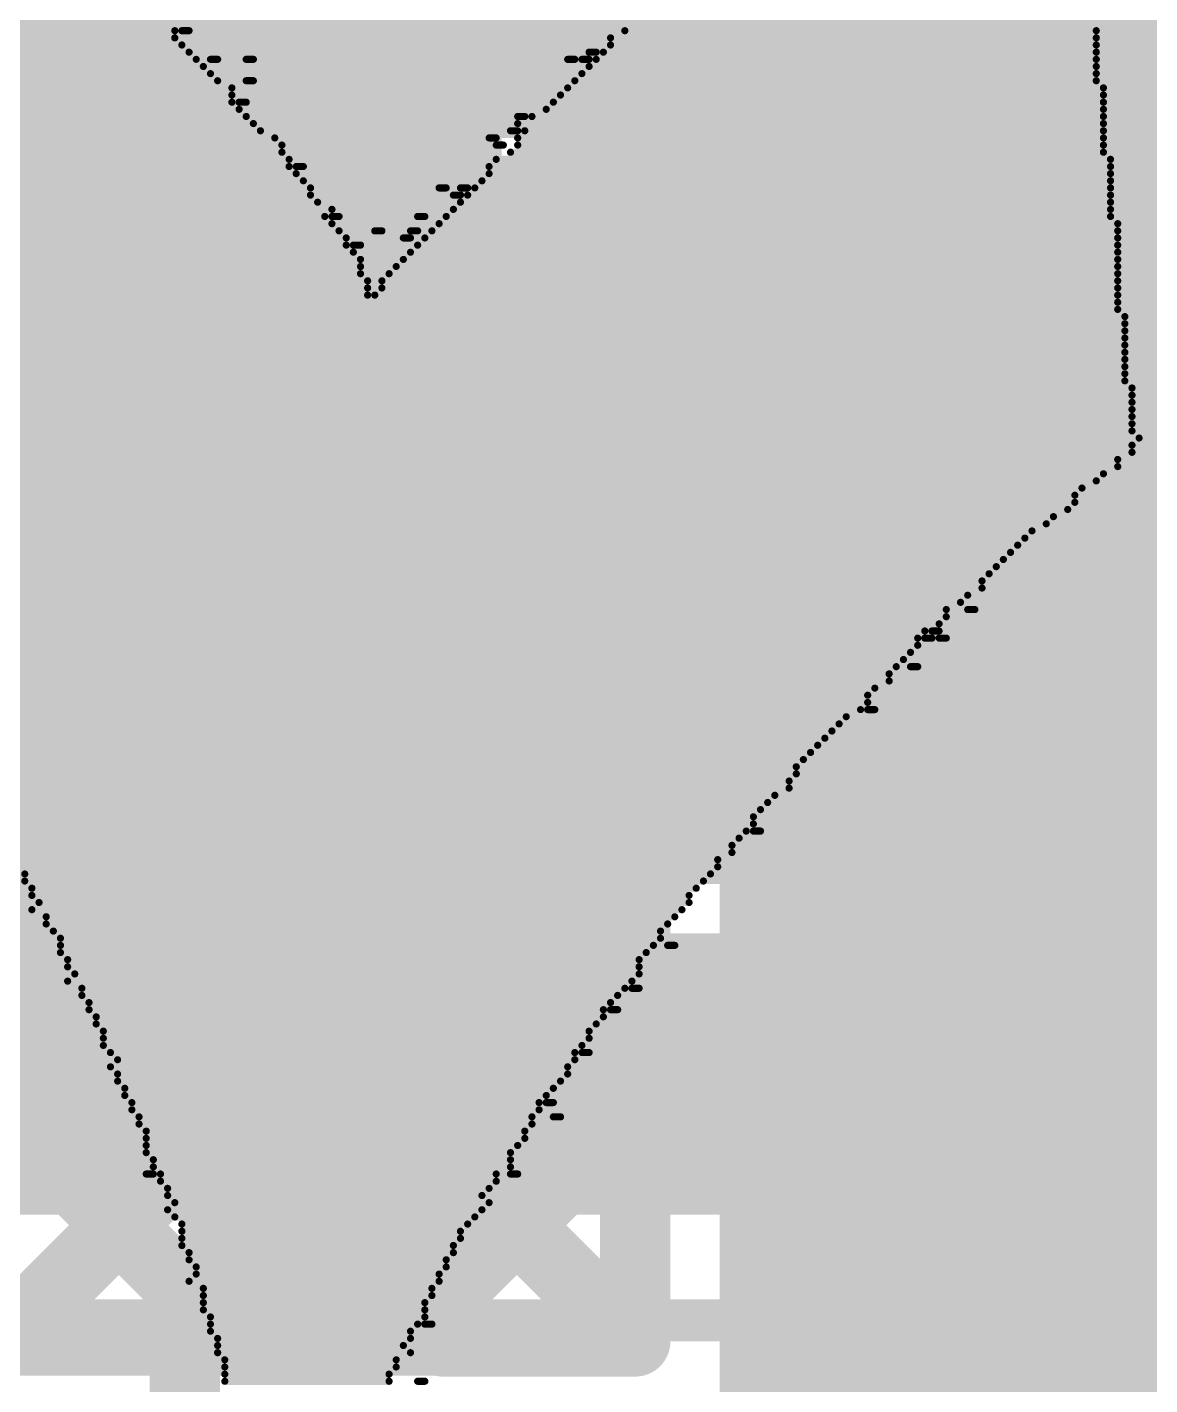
# Model space of a CAD drawing. Header units: millimetres. Extents: x -0.26 to 2.84, y -0.09 to 2.43.
# Drawn here: x 1.4426 to 1.6022, y 1.2088 to 1.4018 of the extents above; entities that cross this region are included whole.
import ezdxf

# ---------------------------------------------------------------- set-up
doc = ezdxf.new("R2010")
doc.units = ezdxf.units.MM
doc.header["$MEASUREMENT"] = 0
for name, color, linetype in [('BottomLayer', 5, 'Continuous'), ('BottomOverlay', 54, 'Continuous'), ('TopLayer', 1, 'Continuous'), ('TopOverlay', 2, 'Continuous'), ('TopPaste', 8, 'Continuous'), ('TopSolder', 216, 'Continuous')]:
    doc.layers.add(name, color=color, linetype=linetype)

# ---------------------------------------------------------------- blocks, each defined once
blk = doc.blocks.new('RVT1E100M0405__115')
at = {"layer": 'TopLayer'}
blk.add_hatch(color=1, dxfattribs=at).paths.add_polyline_path([(0.01969, 0.0315), (0.12205, 0.0315), (0.12205, -0.0315), (0.01969, -0.0315)])
at = {"layer": 'TopPaste'}
blk.add_hatch(color=8, dxfattribs=at).paths.add_polyline_path([(0.01969, 0.0315), (0.12205, 0.0315), (0.12205, -0.0315), (0.01969, -0.0315)])
at = {"layer": 'TopSolder'}
blk.add_hatch(color=216, dxfattribs=at).paths.add_polyline_path([(0.01569, 0.0355), (0.12605, 0.0355), (0.12605, -0.0355), (0.01569, -0.0355)])
blk = doc.blocks.new('VKMB1001E101MV_150')
at = {"layer": 'TopLayer'}
blk.add_hatch(color=1, dxfattribs=at).paths.add_polyline_path([(-0.1378, 0.02165), (-0.02756, 0.02165), (-0.02756, -0.02165), (-0.1378, -0.02165)])
at = {"layer": 'TopPaste'}
blk.add_hatch(color=8, dxfattribs=at).paths.add_polyline_path([(-0.1378, 0.02165), (-0.02756, 0.02165), (-0.02756, -0.02165), (-0.1378, -0.02165)])
at = {"layer": 'TopSolder'}
blk.add_hatch(color=216, dxfattribs=at).paths.add_polyline_path([(-0.1418, 0.02565), (-0.02356, 0.02565), (-0.02356, -0.02565), (-0.1418, -0.02565)])
at = {"layer": 'TopOverlay', "const_width": 0.005}
for points in [[(-0.105, 0.0575), (-0.05817, 0.10433)], [(0.10433, 0.10433), (-0.05817, 0.10433)], [(-0.105, 0.035), (-0.105, 0.0575)], [(-0.128, 0.028), (-0.128, 0.051)], [(-0.116, 0.04), (-0.139, 0.04)]]:
    blk.add_lwpolyline(points, dxfattribs=at)
at = {"layer": 'TopOverlay', "const_width": 0.0025}
for points in [[(-0.05942, 0.10433, 1), (-0.05692, 0.10433, 1)], [(-0.05942, 0.10433, 1), (-0.05692, 0.10433, 1)], [(-0.10625, 0.0575, 1), (-0.10375, 0.0575, 1)], [(-0.10625, 0.0575, 1), (-0.10375, 0.0575, 1)], [(-0.12925, 0.051, 1), (-0.12675, 0.051, 1)], [(-0.14025, 0.04, 1), (-0.13775, 0.04, 1)], [(-0.11725, 0.04, 1), (-0.11475, 0.04, 1)], [(-0.10625, 0.035, 1), (-0.10375, 0.035, 1)], [(-0.12925, 0.028, 1), (-0.12675, 0.028, 1)]]:
    blk.add_lwpolyline(points, format="xyb", close=True, dxfattribs=at)

msp = doc.modelspace()

# ---------------------------------------------------------------- hatches: boundary and pattern name
at = {"layer": 'TopLayer'}
for points in [[(1.51, 1.446), (1.388, 1.446), (1.388, 1.251), (1.51, 1.251)], [(1.541, 1.079), (1.68, 1.079), (1.68, 1.37), (1.541, 1.37)]]:
    msp.add_hatch(color=1, dxfattribs=at).paths.add_polyline_path(points)

# ---------------------------------------------------------------- linework, layer by layer
at = {"layer": 'BottomLayer'}
for points, const_width in [([(1.02428, 1.397), (1.744, 1.397)], 0.022), ([(1.02428, 1.374), (1.73784, 1.374)], 0.01), ([(1.36765, 1.285), (1.45665, 1.374)], 0.01), ([(1.36967, 1.374), (1.45867, 1.285)], 0.01), ([(1.39593, 1.285), (1.48493, 1.374)], 0.01), ([(1.39795, 1.374), (1.48695, 1.285)], 0.01), ([(1.42422, 1.285), (1.51322, 1.374)], 0.01), ([(1.42624, 1.374), (1.51524, 1.285)], 0.01), ([(1.4525, 1.285), (1.5415, 1.374)], 0.01), ([(1.45452, 1.374), (1.54352, 1.285)], 0.01), ([(1.48079, 1.285), (1.56979, 1.374)], 0.01), ([(1.4828, 1.374), (1.5718, 1.285)], 0.01), ([(1.50907, 1.285), (1.59807, 1.374)], 0.01), ([(1.51109, 1.374), (1.60009, 1.285)], 0.01), ([(1.53736, 1.285), (1.62636, 1.374)], 0.01), ([(1.53937, 1.374), (1.62837, 1.285)], 0.01), ([(1.56564, 1.285), (1.65464, 1.374)], 0.01), ([(1.56766, 1.374), (1.65666, 1.285)], 0.01), ([(1.59392, 1.285), (1.68292, 1.374)], 0.01), ([(1.59594, 1.374), (1.68494, 1.285)], 0.01), ([(1.169, 1.285), (1.74731, 1.285)], 0.01), ([(1.169, 1.253), (1.76057, 1.253)], 0.04), ([(0.283, 1.218), (2.022, 1.218)], 0.006)]:
    msp.add_lwpolyline(points, dxfattribs=dict(at, const_width=const_width))
at = {"layer": 'BottomLayer', "const_width": 0.005}
for points in [[(1.45202, 1.374, 1), (1.45702, 1.374, 1)], [(1.45415, 1.374, 1), (1.45915, 1.374, 1)], [(1.4803, 1.374, 1), (1.4853, 1.374, 1)], [(1.48243, 1.374, 1), (1.48743, 1.374, 1)], [(1.50859, 1.374, 1), (1.51359, 1.374, 1)], [(1.51072, 1.374, 1), (1.51572, 1.374, 1)], [(1.53687, 1.374, 1), (1.54187, 1.374, 1)], [(1.539, 1.374, 1), (1.544, 1.374, 1)], [(1.56516, 1.374, 1), (1.57016, 1.374, 1)], [(1.56729, 1.374, 1), (1.57229, 1.374, 1)], [(1.59344, 1.374, 1), (1.59844, 1.374, 1)], [(1.59557, 1.374, 1), (1.60057, 1.374, 1)], [(1.45, 1.285, 1), (1.455, 1.285, 1)], [(1.45617, 1.285, 1), (1.46117, 1.285, 1)], [(1.47829, 1.285, 1), (1.48329, 1.285, 1)], [(1.48445, 1.285, 1), (1.48945, 1.285, 1)], [(1.50657, 1.285, 1), (1.51157, 1.285, 1)], [(1.51274, 1.285, 1), (1.51774, 1.285, 1)], [(1.53486, 1.285, 1), (1.53986, 1.285, 1)], [(1.54102, 1.285, 1), (1.54602, 1.285, 1)], [(1.56314, 1.285, 1), (1.56814, 1.285, 1)], [(1.5693, 1.285, 1), (1.5743, 1.285, 1)], [(1.59142, 1.285, 1), (1.59642, 1.285, 1)], [(1.59759, 1.285, 1), (1.60259, 1.285, 1)]]:
    msp.add_lwpolyline(points, format="xyb", close=True, dxfattribs=at)
at = {"layer": 'BottomOverlay', "const_width": 0.00102}
for points in [[(1.34272, 1.40125), (1.46355, 1.40125)], [(1.34374, 1.40023), (1.46355, 1.40023)], [(1.46457, 1.40125), (1.46558, 1.40125)], [(1.52549, 1.40023), (1.59454, 1.40023)], [(1.52752, 1.40125), (1.59454, 1.40125)], [(1.34374, 1.39922), (1.46457, 1.39922)], [(1.34577, 1.3982), (1.46558, 1.3982)], [(1.52245, 1.3982), (1.52346, 1.3982)], [(1.52448, 1.3982), (1.59454, 1.3982)], [(1.52549, 1.39922), (1.59454, 1.39922)], [(1.3478, 1.39718), (1.4666, 1.39718)], [(1.46863, 1.39718), (1.46965, 1.39718)], [(1.47371, 1.39718), (1.47472, 1.39718)], [(1.5194, 1.39718), (1.52041, 1.39718)], [(1.52143, 1.39718), (1.52245, 1.39718)], [(1.52346, 1.39718), (1.59454, 1.39718)], [(1.34882, 1.39617), (1.46761, 1.39617)], [(1.34983, 1.39515), (1.46863, 1.39515)], [(1.52143, 1.39515), (1.59454, 1.39515)], [(1.52245, 1.39617), (1.59454, 1.39617)], [(1.35085, 1.39414), (1.46965, 1.39414)], [(1.35186, 1.39312), (1.47168, 1.39312)], [(1.47371, 1.39414), (1.47472, 1.39414)], [(1.5194, 1.39312), (1.59555, 1.39312)], [(1.52041, 1.39414), (1.59454, 1.39414)], [(1.35288, 1.39211), (1.47168, 1.39211)], [(1.35389, 1.39109), (1.47168, 1.39109)], [(1.47269, 1.39109), (1.47371, 1.39109)], [(1.51737, 1.39109), (1.59555, 1.39109)], [(1.51838, 1.39211), (1.59555, 1.39211)], [(1.35491, 1.39008), (1.47269, 1.39008)], [(1.35694, 1.38906), (1.47371, 1.38906)], [(1.51229, 1.38906), (1.51331, 1.38906)], [(1.51432, 1.38906), (1.59555, 1.38906)], [(1.51635, 1.39008), (1.59555, 1.39008)], [(1.35795, 1.38805), (1.47472, 1.38805)], [(1.35897, 1.38703), (1.47574, 1.38703)], [(1.51128, 1.38703), (1.51229, 1.38703)], [(1.51229, 1.38805), (1.59555, 1.38805)], [(1.51331, 1.38703), (1.59555, 1.38703)], [(1.35998, 1.38601), (1.47777, 1.38601)], [(1.361, 1.385), (1.47878, 1.385)], [(1.50823, 1.38601), (1.50925, 1.38601)], [(1.50925, 1.385), (1.51026, 1.385)], [(1.51229, 1.38601), (1.59555, 1.38601)], [(1.51229, 1.385), (1.59555, 1.385)], [(1.36202, 1.38398), (1.47878, 1.38398)], [(1.36303, 1.38297), (1.4798, 1.38297)], [(1.50925, 1.38297), (1.59657, 1.38297)], [(1.51128, 1.38398), (1.59555, 1.38398)], [(1.36405, 1.38195), (1.4798, 1.38195)], [(1.36506, 1.38094), (1.48081, 1.38094)], [(1.48081, 1.38195), (1.48183, 1.38195)], [(1.50823, 1.38195), (1.59657, 1.38195)], [(1.50823, 1.38094), (1.59657, 1.38094)], [(1.36608, 1.37992), (1.48183, 1.37992)], [(1.36709, 1.37891), (1.48285, 1.37891)], [(1.50112, 1.37891), (1.50214, 1.37891)], [(1.50417, 1.37891), (1.50518, 1.37891)], [(1.5062, 1.37891), (1.59657, 1.37891)], [(1.50721, 1.37992), (1.59657, 1.37992)], [(1.36811, 1.37789), (1.48285, 1.37789)], [(1.50315, 1.37789), (1.50417, 1.37789)], [(1.50518, 1.37789), (1.59657, 1.37789)], [(1.36912, 1.37688), (1.48386, 1.37688)], [(1.37014, 1.37586), (1.48589, 1.37586)], [(1.50315, 1.37586), (1.59657, 1.37586)], [(1.50417, 1.37688), (1.59657, 1.37688)], [(1.37115, 1.37485), (1.48488, 1.37485)], [(1.37217, 1.37383), (1.48589, 1.37383)], [(1.48589, 1.37485), (1.48691, 1.37485)], [(1.49808, 1.37485), (1.49909, 1.37485)], [(1.50112, 1.37383), (1.59758, 1.37383)], [(1.50214, 1.37485), (1.59657, 1.37485)], [(1.3742, 1.37281), (1.48691, 1.37281)], [(1.37522, 1.3718), (1.48792, 1.3718)], [(1.49198, 1.37281), (1.493, 1.37281)], [(1.49605, 1.3718), (1.49706, 1.3718)], [(1.49706, 1.37281), (1.49808, 1.37281)], [(1.49909, 1.3718), (1.59758, 1.3718)], [(1.50011, 1.37281), (1.59758, 1.37281)], [(1.37623, 1.37078), (1.48792, 1.37078)], [(1.37623, 1.36977), (1.48894, 1.36977)], [(1.48894, 1.37078), (1.48995, 1.37078)], [(1.49706, 1.36977), (1.59758, 1.36977)], [(1.49808, 1.37078), (1.59758, 1.37078)], [(1.37725, 1.36875), (1.48995, 1.36875)], [(1.37826, 1.36774), (1.48995, 1.36774)], [(1.49503, 1.36774), (1.59758, 1.36774)], [(1.49605, 1.36875), (1.59758, 1.36875)], [(1.37928, 1.36672), (1.48995, 1.36672)], [(1.38029, 1.36571), (1.49097, 1.36571)], [(1.493, 1.36571), (1.59758, 1.36571)], [(1.49401, 1.36672), (1.59758, 1.36672)], [(1.38131, 1.36469), (1.49097, 1.36469)], [(1.38232, 1.36368), (1.49097, 1.36368)], [(1.49198, 1.36368), (1.59758, 1.36368)], [(1.493, 1.36469), (1.59758, 1.36469)], [(1.38232, 1.36266), (1.59758, 1.36266)], [(1.38435, 1.36165), (1.59758, 1.36165)], [(1.38537, 1.36063), (1.5986, 1.36063)], [(1.38638, 1.35962), (1.5986, 1.35962)], [(1.3874, 1.3586), (1.5986, 1.3586)], [(1.3874, 1.35758), (1.5986, 1.35758)], [(1.38842, 1.35657), (1.5986, 1.35657)], [(1.39045, 1.35555), (1.5986, 1.35555)], [(1.39146, 1.35454), (1.5986, 1.35454)], [(1.39146, 1.35352), (1.5986, 1.35352)], [(1.39248, 1.35251), (1.5986, 1.35251)], [(1.39349, 1.35149), (1.5986, 1.35149)], [(1.39451, 1.35048), (1.59961, 1.35048)], [(1.39552, 1.34946), (1.59961, 1.34946)], [(1.39552, 1.34845), (1.59961, 1.34845)], [(1.39654, 1.34743), (1.59961, 1.34743)], [(1.39755, 1.34642), (1.59961, 1.34642)], [(1.39857, 1.3454), (1.59961, 1.3454)], [(1.39958, 1.34438), (1.59961, 1.34438)], [(1.4006, 1.34337), (1.60063, 1.34337)], [(1.4006, 1.34235), (1.59961, 1.34235)], [(1.40162, 1.34134), (1.59961, 1.34134)], [(1.40263, 1.34032), (1.59758, 1.34032)], [(1.40365, 1.33931), (1.59758, 1.33931)], [(1.40466, 1.33829), (1.59555, 1.33829)], [(1.40568, 1.33728), (1.59454, 1.33728)], [(1.40669, 1.33626), (1.59251, 1.33626)], [(1.40669, 1.33525), (1.59149, 1.33525)], [(1.40771, 1.33423), (1.59149, 1.33423)], [(1.40771, 1.33322), (1.59048, 1.33322)], [(1.40872, 1.3322), (1.58845, 1.3322)], [(1.40974, 1.33118), (1.58743, 1.33118)], [(1.41075, 1.33017), (1.5854, 1.33017)], [(1.41177, 1.32915), (1.58438, 1.32915)], [(1.41278, 1.32814), (1.58337, 1.32814)], [(1.41278, 1.32712), (1.58235, 1.32712)], [(1.4138, 1.32611), (1.58134, 1.32611)], [(1.41482, 1.32509), (1.58032, 1.32509)], [(1.41482, 1.32408), (1.57931, 1.32408)], [(1.41583, 1.32306), (1.57829, 1.32306)], [(1.41685, 1.32205), (1.57829, 1.32205)], [(1.41685, 1.32103), (1.57626, 1.32103)], [(1.41786, 1.32002), (1.57525, 1.32002)], [(1.41888, 1.319), (1.57321, 1.319)], [(1.41989, 1.31798), (1.57321, 1.31798)], [(1.57626, 1.319), (1.57728, 1.319)], [(1.41989, 1.31697), (1.5722, 1.31697)], [(1.42091, 1.31595), (1.57017, 1.31595)], [(1.57118, 1.31595), (1.5722, 1.31595)], [(1.42192, 1.31494), (1.56915, 1.31494)], [(1.42192, 1.31392), (1.56915, 1.31392)], [(1.57017, 1.31494), (1.57118, 1.31494)], [(1.5722, 1.31494), (1.57321, 1.31494)], [(1.42294, 1.31291), (1.56814, 1.31291)], [(1.42395, 1.31189), (1.56712, 1.31189)], [(1.42395, 1.31088), (1.56611, 1.31088)], [(1.42497, 1.30986), (1.56509, 1.30986)], [(1.56814, 1.31088), (1.56915, 1.31088)], [(1.42598, 1.30885), (1.56509, 1.30885)], [(1.42598, 1.30783), (1.56306, 1.30783)], [(1.427, 1.30682), (1.56205, 1.30682)], [(1.42802, 1.3058), (1.56205, 1.3058)], [(1.427, 1.30478), (1.56103, 1.30478)], [(1.42903, 1.30377), (1.559, 1.30377)], [(1.56205, 1.30478), (1.56306, 1.30478)], [(1.43005, 1.30275), (1.55798, 1.30275)], [(1.43005, 1.30174), (1.55697, 1.30174)], [(1.42903, 1.30072), (1.55595, 1.30072)], [(1.43106, 1.29971), (1.55494, 1.29971)], [(1.43208, 1.29869), (1.55392, 1.29869)], [(1.43309, 1.29768), (1.55291, 1.29768)], [(1.43309, 1.29666), (1.55189, 1.29666)], [(1.43411, 1.29565), (1.55189, 1.29565)], [(1.43512, 1.29463), (1.55088, 1.29463)], [(1.43512, 1.29362), (1.55088, 1.29362)], [(1.43512, 1.2926), (1.54885, 1.2926)], [(1.43614, 1.29158), (1.54783, 1.29158)], [(1.43715, 1.29057), (1.54681, 1.29057)], [(1.43715, 1.28955), (1.5458, 1.28955)], [(1.43817, 1.28854), (1.5458, 1.28854)], [(1.43817, 1.28752), (1.54478, 1.28752)], [(1.43918, 1.28651), (1.54377, 1.28651)], [(1.5458, 1.28752), (1.54681, 1.28752)], [(1.4402, 1.28549), (1.54275, 1.28549)], [(1.4402, 1.28448), (1.54275, 1.28448)], [(1.4402, 1.28245), (1.54072, 1.28245)], [(1.44121, 1.28346), (1.54072, 1.28346)], [(1.44223, 1.28143), (1.53971, 1.28143)], [(1.44223, 1.28042), (1.53869, 1.28042)], [(1.44325, 1.2794), (1.53768, 1.2794)], [(1.44325, 1.27838), (1.53666, 1.27838)], [(1.44426, 1.27737), (1.53666, 1.27737)], [(1.44325, 1.27635), (1.53565, 1.27635)], [(1.44528, 1.27534), (1.53463, 1.27534)], [(1.44528, 1.27432), (1.53361, 1.27432)], [(1.44629, 1.27331), (1.5326, 1.27331)], [(1.44731, 1.27229), (1.5326, 1.27229)], [(1.44731, 1.27128), (1.53158, 1.27128)], [(1.53361, 1.27128), (1.53463, 1.27128)], [(1.44731, 1.27026), (1.53057, 1.27026)], [(1.44832, 1.26925), (1.52955, 1.26925)], [(1.44832, 1.26823), (1.52955, 1.26823)], [(1.44934, 1.26722), (1.52955, 1.26722)], [(1.44832, 1.2662), (1.52854, 1.2662)], [(1.45035, 1.26518), (1.52752, 1.26518)], [(1.52854, 1.26518), (1.52955, 1.26518)], [(1.45035, 1.26417), (1.52651, 1.26417)], [(1.45137, 1.26315), (1.52549, 1.26315)], [(1.45137, 1.26214), (1.52448, 1.26214)], [(1.52549, 1.26214), (1.52651, 1.26214)], [(1.45238, 1.26112), (1.52448, 1.26112)], [(1.45238, 1.26011), (1.52346, 1.26011)], [(1.4534, 1.25909), (1.52245, 1.25909)], [(1.4534, 1.25808), (1.52245, 1.25808)], [(1.4534, 1.25706), (1.52143, 1.25706)], [(1.45441, 1.25605), (1.52041, 1.25605)], [(1.52143, 1.25605), (1.52245, 1.25605)], [(1.45441, 1.25402), (1.5194, 1.25402)], [(1.45543, 1.25503), (1.52041, 1.25503)], [(1.45543, 1.253), (1.5194, 1.253)], [(1.45543, 1.25199), (1.51838, 1.25199)], [(1.45645, 1.25097), (1.51737, 1.25097)], [(1.45645, 1.24995), (1.51635, 1.24995)], [(1.45746, 1.24894), (1.51534, 1.24894)], [(1.45746, 1.24792), (1.51534, 1.24792)], [(1.51635, 1.24894), (1.51737, 1.24894)], [(1.45848, 1.24691), (1.51432, 1.24691)], [(1.45848, 1.24589), (1.51432, 1.24589)], [(1.51737, 1.24691), (1.51838, 1.24691)], [(1.45949, 1.24488), (1.51331, 1.24488)], [(1.45949, 1.24386), (1.51331, 1.24386)], [(1.45949, 1.24285), (1.51229, 1.24285)], [(1.45949, 1.24183), (1.51128, 1.24183)], [(1.46051, 1.24082), (1.51128, 1.24082)], [(1.45949, 1.23879), (1.46051, 1.23879)], [(1.46051, 1.2398), (1.51128, 1.2398)], [(1.46152, 1.23879), (1.50925, 1.23879)], [(1.51128, 1.23879), (1.51229, 1.23879)], [(1.46152, 1.23777), (1.50925, 1.23777)], [(1.46254, 1.23675), (1.50823, 1.23675)], [(1.46254, 1.23574), (1.50721, 1.23574)], [(1.46355, 1.23472), (1.50823, 1.23472)], [(1.46254, 1.23371), (1.50721, 1.23371)], [(1.46355, 1.23269), (1.5062, 1.23269)], [(1.46457, 1.23168), (1.50518, 1.23168)], [(1.46457, 1.23066), (1.50417, 1.23066)], [(1.46457, 1.22965), (1.50417, 1.22965)], [(1.46457, 1.22863), (1.50315, 1.22863)], [(1.46558, 1.22762), (1.50315, 1.22762)], [(1.46558, 1.2266), (1.50214, 1.2266)], [(1.4666, 1.22559), (1.50214, 1.22559)], [(1.4666, 1.22457), (1.50112, 1.22457)], [(1.46558, 1.22355), (1.50112, 1.22355)], [(1.46761, 1.22254), (1.50011, 1.22254)], [(1.46761, 1.22152), (1.50011, 1.22152)], [(1.46761, 1.22051), (1.49909, 1.22051)], [(1.46761, 1.21949), (1.49909, 1.21949)], [(1.46863, 1.21848), (1.49909, 1.21848)], [(1.46863, 1.21746), (1.49808, 1.21746)], [(1.49909, 1.21746), (1.50011, 1.21746)], [(1.46863, 1.21645), (1.49706, 1.21645)], [(1.46965, 1.21543), (1.49706, 1.21543)], [(1.46965, 1.21442), (1.49605, 1.21442)], [(1.46965, 1.2134), (1.49706, 1.2134)], [(1.47066, 1.21239), (1.49503, 1.21239)], [(1.47066, 1.21137), (1.49503, 1.21137)], [(1.47066, 1.21035), (1.49401, 1.21035)], [(1.47066, 1.20934), (1.49401, 1.20934)], [(1.49808, 1.20934), (1.49909, 1.20934)]]:
    msp.add_lwpolyline(points, dxfattribs=at)
at = {"layer": 'BottomOverlay', "const_width": 0.000508}
for points in [[(1.4633, 1.40125, 1), (1.46381, 1.40125, 1)], [(1.4633, 1.40023, 1), (1.46381, 1.40023, 1)], [(1.46431, 1.40125, 1), (1.46482, 1.40125, 1)], [(1.46533, 1.40125, 1), (1.46584, 1.40125, 1)], [(1.52524, 1.40023, 1), (1.52575, 1.40023, 1)], [(1.52727, 1.40125, 1), (1.52778, 1.40125, 1)], [(1.59428, 1.40125, 1), (1.59479, 1.40125, 1)], [(1.59428, 1.40023, 1), (1.59479, 1.40023, 1)], [(1.46431, 1.39922, 1), (1.46482, 1.39922, 1)], [(1.46533, 1.3982, 1), (1.46584, 1.3982, 1)], [(1.52219, 1.3982, 1), (1.5227, 1.3982, 1)], [(1.52321, 1.3982, 1), (1.52371, 1.3982, 1)], [(1.52422, 1.3982, 1), (1.52473, 1.3982, 1)], [(1.52524, 1.39922, 1), (1.52575, 1.39922, 1)], [(1.59428, 1.39922, 1), (1.59479, 1.39922, 1)], [(1.59428, 1.3982, 1), (1.59479, 1.3982, 1)], [(1.46635, 1.39718, 1), (1.46685, 1.39718, 1)], [(1.46838, 1.39718, 1), (1.46888, 1.39718, 1)], [(1.46939, 1.39718, 1), (1.4699, 1.39718, 1)], [(1.47345, 1.39718, 1), (1.47396, 1.39718, 1)], [(1.47447, 1.39718, 1), (1.47498, 1.39718, 1)], [(1.51915, 1.39718, 1), (1.51965, 1.39718, 1)], [(1.52016, 1.39718, 1), (1.52067, 1.39718, 1)], [(1.52118, 1.39718, 1), (1.52168, 1.39718, 1)], [(1.52219, 1.39718, 1), (1.5227, 1.39718, 1)], [(1.52321, 1.39718, 1), (1.52371, 1.39718, 1)], [(1.59428, 1.39718, 1), (1.59479, 1.39718, 1)], [(1.46736, 1.39617, 1), (1.46787, 1.39617, 1)], [(1.46838, 1.39515, 1), (1.46888, 1.39515, 1)], [(1.52118, 1.39515, 1), (1.52168, 1.39515, 1)], [(1.52219, 1.39617, 1), (1.5227, 1.39617, 1)], [(1.59428, 1.39617, 1), (1.59479, 1.39617, 1)], [(1.59428, 1.39515, 1), (1.59479, 1.39515, 1)], [(1.46939, 1.39414, 1), (1.4699, 1.39414, 1)], [(1.47142, 1.39312, 1), (1.47193, 1.39312, 1)], [(1.47345, 1.39414, 1), (1.47396, 1.39414, 1)], [(1.47447, 1.39414, 1), (1.47498, 1.39414, 1)], [(1.51915, 1.39312, 1), (1.51965, 1.39312, 1)], [(1.52016, 1.39414, 1), (1.52067, 1.39414, 1)], [(1.59428, 1.39414, 1), (1.59479, 1.39414, 1)], [(1.5953, 1.39312, 1), (1.59581, 1.39312, 1)], [(1.47142, 1.39211, 1), (1.47193, 1.39211, 1)], [(1.47142, 1.39109, 1), (1.47193, 1.39109, 1)], [(1.47244, 1.39109, 1), (1.47295, 1.39109, 1)], [(1.47345, 1.39109, 1), (1.47396, 1.39109, 1)], [(1.51711, 1.39109, 1), (1.51762, 1.39109, 1)], [(1.51813, 1.39211, 1), (1.51864, 1.39211, 1)], [(1.5953, 1.39211, 1), (1.59581, 1.39211, 1)], [(1.5953, 1.39109, 1), (1.59581, 1.39109, 1)], [(1.47244, 1.39008, 1), (1.47295, 1.39008, 1)], [(1.47345, 1.38906, 1), (1.47396, 1.38906, 1)], [(1.51204, 1.38906, 1), (1.51255, 1.38906, 1)], [(1.51305, 1.38906, 1), (1.51356, 1.38906, 1)], [(1.51407, 1.38906, 1), (1.51458, 1.38906, 1)], [(1.5161, 1.39008, 1), (1.51661, 1.39008, 1)], [(1.5953, 1.39008, 1), (1.59581, 1.39008, 1)], [(1.5953, 1.38906, 1), (1.59581, 1.38906, 1)], [(1.47447, 1.38805, 1), (1.47498, 1.38805, 1)], [(1.47548, 1.38703, 1), (1.47599, 1.38703, 1)], [(1.51102, 1.38703, 1), (1.51153, 1.38703, 1)], [(1.51204, 1.38805, 1), (1.51255, 1.38805, 1)], [(1.51204, 1.38703, 1), (1.51255, 1.38703, 1)], [(1.51305, 1.38703, 1), (1.51356, 1.38703, 1)], [(1.5953, 1.38805, 1), (1.59581, 1.38805, 1)], [(1.5953, 1.38703, 1), (1.59581, 1.38703, 1)], [(1.47751, 1.38601, 1), (1.47802, 1.38601, 1)], [(1.47853, 1.385, 1), (1.47904, 1.385, 1)], [(1.50798, 1.38601, 1), (1.50848, 1.38601, 1)], [(1.50899, 1.38601, 1), (1.5095, 1.38601, 1)], [(1.50899, 1.385, 1), (1.5095, 1.385, 1)], [(1.51001, 1.385, 1), (1.51051, 1.385, 1)], [(1.51204, 1.38601, 1), (1.51255, 1.38601, 1)], [(1.51204, 1.385, 1), (1.51255, 1.385, 1)], [(1.5953, 1.38601, 1), (1.59581, 1.38601, 1)], [(1.5953, 1.385, 1), (1.59581, 1.385, 1)], [(1.47853, 1.38398, 1), (1.47904, 1.38398, 1)], [(1.47955, 1.38297, 1), (1.48005, 1.38297, 1)], [(1.50899, 1.38297, 1), (1.5095, 1.38297, 1)], [(1.51102, 1.38398, 1), (1.51153, 1.38398, 1)], [(1.5953, 1.38398, 1), (1.59581, 1.38398, 1)], [(1.59631, 1.38297, 1), (1.59682, 1.38297, 1)], [(1.47955, 1.38195, 1), (1.48005, 1.38195, 1)], [(1.48056, 1.38195, 1), (1.48107, 1.38195, 1)], [(1.48056, 1.38094, 1), (1.48107, 1.38094, 1)], [(1.48158, 1.38195, 1), (1.48208, 1.38195, 1)], [(1.50798, 1.38195, 1), (1.50848, 1.38195, 1)], [(1.50798, 1.38094, 1), (1.50848, 1.38094, 1)], [(1.59631, 1.38195, 1), (1.59682, 1.38195, 1)], [(1.59631, 1.38094, 1), (1.59682, 1.38094, 1)], [(1.48158, 1.37992, 1), (1.48208, 1.37992, 1)], [(1.48259, 1.37891, 1), (1.4831, 1.37891, 1)], [(1.50087, 1.37891, 1), (1.50138, 1.37891, 1)], [(1.50188, 1.37891, 1), (1.50239, 1.37891, 1)], [(1.50391, 1.37891, 1), (1.50442, 1.37891, 1)], [(1.50493, 1.37891, 1), (1.50544, 1.37891, 1)], [(1.50595, 1.37891, 1), (1.50645, 1.37891, 1)], [(1.50696, 1.37992, 1), (1.50747, 1.37992, 1)], [(1.59631, 1.37992, 1), (1.59682, 1.37992, 1)], [(1.59631, 1.37891, 1), (1.59682, 1.37891, 1)], [(1.48259, 1.37789, 1), (1.4831, 1.37789, 1)], [(1.5029, 1.37789, 1), (1.50341, 1.37789, 1)], [(1.50391, 1.37789, 1), (1.50442, 1.37789, 1)], [(1.50493, 1.37789, 1), (1.50544, 1.37789, 1)], [(1.59631, 1.37789, 1), (1.59682, 1.37789, 1)], [(1.48361, 1.37688, 1), (1.48411, 1.37688, 1)], [(1.48564, 1.37586, 1), (1.48615, 1.37586, 1)], [(1.5029, 1.37586, 1), (1.50341, 1.37586, 1)], [(1.50391, 1.37688, 1), (1.50442, 1.37688, 1)], [(1.59631, 1.37688, 1), (1.59682, 1.37688, 1)], [(1.59631, 1.37586, 1), (1.59682, 1.37586, 1)], [(1.48462, 1.37485, 1), (1.48513, 1.37485, 1)], [(1.48564, 1.37485, 1), (1.48615, 1.37485, 1)], [(1.48564, 1.37383, 1), (1.48615, 1.37383, 1)], [(1.48665, 1.37485, 1), (1.48716, 1.37485, 1)], [(1.49782, 1.37485, 1), (1.49833, 1.37485, 1)], [(1.49884, 1.37485, 1), (1.49935, 1.37485, 1)], [(1.50087, 1.37383, 1), (1.50138, 1.37383, 1)], [(1.50188, 1.37485, 1), (1.50239, 1.37485, 1)], [(1.59631, 1.37485, 1), (1.59682, 1.37485, 1)], [(1.59733, 1.37383, 1), (1.59784, 1.37383, 1)], [(1.48665, 1.37281, 1), (1.48716, 1.37281, 1)], [(1.48767, 1.3718, 1), (1.48818, 1.3718, 1)], [(1.49173, 1.37281, 1), (1.49224, 1.37281, 1)], [(1.49275, 1.37281, 1), (1.49325, 1.37281, 1)], [(1.49579, 1.3718, 1), (1.4963, 1.3718, 1)], [(1.49681, 1.37281, 1), (1.49731, 1.37281, 1)], [(1.49681, 1.3718, 1), (1.49731, 1.3718, 1)], [(1.49782, 1.37281, 1), (1.49833, 1.37281, 1)], [(1.49884, 1.3718, 1), (1.49935, 1.3718, 1)], [(1.49985, 1.37281, 1), (1.50036, 1.37281, 1)], [(1.59733, 1.37281, 1), (1.59784, 1.37281, 1)], [(1.59733, 1.3718, 1), (1.59784, 1.3718, 1)], [(1.48767, 1.37078, 1), (1.48818, 1.37078, 1)], [(1.48868, 1.37078, 1), (1.48919, 1.37078, 1)], [(1.48868, 1.36977, 1), (1.48919, 1.36977, 1)], [(1.4897, 1.37078, 1), (1.49021, 1.37078, 1)], [(1.49681, 1.36977, 1), (1.49731, 1.36977, 1)], [(1.49782, 1.37078, 1), (1.49833, 1.37078, 1)], [(1.59733, 1.37078, 1), (1.59784, 1.37078, 1)], [(1.59733, 1.36977, 1), (1.59784, 1.36977, 1)], [(1.4897, 1.36875, 1), (1.49021, 1.36875, 1)], [(1.4897, 1.36774, 1), (1.49021, 1.36774, 1)], [(1.49478, 1.36774, 1), (1.49528, 1.36774, 1)], [(1.49579, 1.36875, 1), (1.4963, 1.36875, 1)], [(1.59733, 1.36875, 1), (1.59784, 1.36875, 1)], [(1.59733, 1.36774, 1), (1.59784, 1.36774, 1)], [(1.4897, 1.36672, 1), (1.49021, 1.36672, 1)], [(1.49071, 1.36571, 1), (1.49122, 1.36571, 1)], [(1.49275, 1.36571, 1), (1.49325, 1.36571, 1)], [(1.49376, 1.36672, 1), (1.49427, 1.36672, 1)], [(1.59733, 1.36672, 1), (1.59784, 1.36672, 1)], [(1.59733, 1.36571, 1), (1.59784, 1.36571, 1)], [(1.49071, 1.36469, 1), (1.49122, 1.36469, 1)], [(1.49071, 1.36368, 1), (1.49122, 1.36368, 1)], [(1.49173, 1.36368, 1), (1.49224, 1.36368, 1)], [(1.49275, 1.36469, 1), (1.49325, 1.36469, 1)], [(1.59733, 1.36469, 1), (1.59784, 1.36469, 1)], [(1.59733, 1.36368, 1), (1.59784, 1.36368, 1)], [(1.59733, 1.36266, 1), (1.59784, 1.36266, 1)], [(1.59733, 1.36165, 1), (1.59784, 1.36165, 1)], [(1.59835, 1.36063, 1), (1.59885, 1.36063, 1)], [(1.59835, 1.35962, 1), (1.59885, 1.35962, 1)], [(1.59835, 1.3586, 1), (1.59885, 1.3586, 1)], [(1.59835, 1.35758, 1), (1.59885, 1.35758, 1)], [(1.59835, 1.35657, 1), (1.59885, 1.35657, 1)], [(1.59835, 1.35555, 1), (1.59885, 1.35555, 1)], [(1.59835, 1.35454, 1), (1.59885, 1.35454, 1)], [(1.59835, 1.35352, 1), (1.59885, 1.35352, 1)], [(1.59835, 1.35251, 1), (1.59885, 1.35251, 1)], [(1.59835, 1.35149, 1), (1.59885, 1.35149, 1)], [(1.59936, 1.35048, 1), (1.59987, 1.35048, 1)], [(1.59936, 1.34946, 1), (1.59987, 1.34946, 1)], [(1.59936, 1.34845, 1), (1.59987, 1.34845, 1)], [(1.59936, 1.34743, 1), (1.59987, 1.34743, 1)], [(1.59936, 1.34642, 1), (1.59987, 1.34642, 1)], [(1.59936, 1.3454, 1), (1.59987, 1.3454, 1)], [(1.59936, 1.34438, 1), (1.59987, 1.34438, 1)], [(1.59936, 1.34235, 1), (1.59987, 1.34235, 1)], [(1.60038, 1.34337, 1), (1.60088, 1.34337, 1)], [(1.59733, 1.34032, 1), (1.59784, 1.34032, 1)], [(1.59936, 1.34134, 1), (1.59987, 1.34134, 1)], [(1.59733, 1.33931, 1), (1.59784, 1.33931, 1)], [(1.59428, 1.33728, 1), (1.59479, 1.33728, 1)], [(1.5953, 1.33829, 1), (1.59581, 1.33829, 1)], [(1.59124, 1.33525, 1), (1.59174, 1.33525, 1)], [(1.59225, 1.33626, 1), (1.59276, 1.33626, 1)], [(1.59022, 1.33322, 1), (1.59073, 1.33322, 1)], [(1.59124, 1.33423, 1), (1.59174, 1.33423, 1)], [(1.58718, 1.33118, 1), (1.58768, 1.33118, 1)], [(1.58819, 1.3322, 1), (1.5887, 1.3322, 1)], [(1.58413, 1.32915, 1), (1.58464, 1.32915, 1)], [(1.58515, 1.33017, 1), (1.58565, 1.33017, 1)], [(1.5821, 1.32712, 1), (1.58261, 1.32712, 1)], [(1.58311, 1.32814, 1), (1.58362, 1.32814, 1)], [(1.58007, 1.32509, 1), (1.58058, 1.32509, 1)], [(1.58108, 1.32611, 1), (1.58159, 1.32611, 1)], [(1.57804, 1.32306, 1), (1.57855, 1.32306, 1)], [(1.57905, 1.32408, 1), (1.57956, 1.32408, 1)], [(1.57601, 1.32103, 1), (1.57651, 1.32103, 1)], [(1.57804, 1.32205, 1), (1.57855, 1.32205, 1)], [(1.57499, 1.32002, 1), (1.5755, 1.32002, 1)], [(1.57296, 1.319, 1), (1.57347, 1.319, 1)], [(1.57296, 1.31798, 1), (1.57347, 1.31798, 1)], [(1.57601, 1.319, 1), (1.57651, 1.319, 1)], [(1.57702, 1.319, 1), (1.57753, 1.319, 1)], [(1.56991, 1.31595, 1), (1.57042, 1.31595, 1)], [(1.57093, 1.31595, 1), (1.57144, 1.31595, 1)], [(1.57195, 1.31697, 1), (1.57245, 1.31697, 1)], [(1.57195, 1.31595, 1), (1.57245, 1.31595, 1)], [(1.5689, 1.31494, 1), (1.56941, 1.31494, 1)], [(1.5689, 1.31392, 1), (1.56941, 1.31392, 1)], [(1.56991, 1.31494, 1), (1.57042, 1.31494, 1)], [(1.57093, 1.31494, 1), (1.57144, 1.31494, 1)], [(1.57195, 1.31494, 1), (1.57245, 1.31494, 1)], [(1.57296, 1.31494, 1), (1.57347, 1.31494, 1)], [(1.56687, 1.31189, 1), (1.56738, 1.31189, 1)], [(1.56788, 1.31291, 1), (1.56839, 1.31291, 1)], [(1.56484, 1.30986, 1), (1.56535, 1.30986, 1)], [(1.56585, 1.31088, 1), (1.56636, 1.31088, 1)], [(1.56788, 1.31088, 1), (1.56839, 1.31088, 1)], [(1.5689, 1.31088, 1), (1.56941, 1.31088, 1)], [(1.56281, 1.30783, 1), (1.56331, 1.30783, 1)], [(1.56484, 1.30885, 1), (1.56535, 1.30885, 1)], [(1.56179, 1.30682, 1), (1.5623, 1.30682, 1)], [(1.56179, 1.3058, 1), (1.5623, 1.3058, 1)], [(1.55875, 1.30377, 1), (1.55925, 1.30377, 1)], [(1.56078, 1.30478, 1), (1.56128, 1.30478, 1)], [(1.56179, 1.30478, 1), (1.5623, 1.30478, 1)], [(1.56281, 1.30478, 1), (1.56331, 1.30478, 1)], [(1.55671, 1.30174, 1), (1.55722, 1.30174, 1)], [(1.55773, 1.30275, 1), (1.55824, 1.30275, 1)], [(1.5557, 1.30072, 1), (1.55621, 1.30072, 1)], [(1.55367, 1.29869, 1), (1.55418, 1.29869, 1)], [(1.55468, 1.29971, 1), (1.55519, 1.29971, 1)], [(1.55164, 1.29666, 1), (1.55215, 1.29666, 1)], [(1.55265, 1.29768, 1), (1.55316, 1.29768, 1)], [(1.55062, 1.29463, 1), (1.55113, 1.29463, 1)], [(1.55164, 1.29565, 1), (1.55215, 1.29565, 1)], [(1.54859, 1.2926, 1), (1.5491, 1.2926, 1)], [(1.55062, 1.29362, 1), (1.55113, 1.29362, 1)], [(1.54656, 1.29057, 1), (1.54707, 1.29057, 1)], [(1.54758, 1.29158, 1), (1.54808, 1.29158, 1)], [(1.54555, 1.28955, 1), (1.54605, 1.28955, 1)], [(1.54555, 1.28854, 1), (1.54605, 1.28854, 1)], [(1.54351, 1.28651, 1), (1.54402, 1.28651, 1)], [(1.54453, 1.28752, 1), (1.54504, 1.28752, 1)], [(1.54555, 1.28752, 1), (1.54605, 1.28752, 1)], [(1.54656, 1.28752, 1), (1.54707, 1.28752, 1)], [(1.5425, 1.28549, 1), (1.54301, 1.28549, 1)], [(1.5425, 1.28448, 1), (1.54301, 1.28448, 1)], [(1.54047, 1.28346, 1), (1.54098, 1.28346, 1)], [(1.54047, 1.28245, 1), (1.54098, 1.28245, 1)], [(1.44198, 1.28143, 1), (1.44248, 1.28143, 1)], [(1.53945, 1.28143, 1), (1.53996, 1.28143, 1)], [(1.44198, 1.28042, 1), (1.44248, 1.28042, 1)], [(1.44299, 1.2794, 1), (1.4435, 1.2794, 1)], [(1.53742, 1.2794, 1), (1.53793, 1.2794, 1)], [(1.53844, 1.28042, 1), (1.53895, 1.28042, 1)], [(1.44299, 1.27838, 1), (1.4435, 1.27838, 1)], [(1.44401, 1.27737, 1), (1.44451, 1.27737, 1)], [(1.53641, 1.27838, 1), (1.53691, 1.27838, 1)], [(1.53641, 1.27737, 1), (1.53691, 1.27737, 1)], [(1.44299, 1.27635, 1), (1.4435, 1.27635, 1)], [(1.44502, 1.27534, 1), (1.44553, 1.27534, 1)], [(1.53438, 1.27534, 1), (1.53488, 1.27534, 1)], [(1.53539, 1.27635, 1), (1.5359, 1.27635, 1)], [(1.44502, 1.27432, 1), (1.44553, 1.27432, 1)], [(1.44604, 1.27331, 1), (1.44655, 1.27331, 1)], [(1.53235, 1.27331, 1), (1.53285, 1.27331, 1)], [(1.53336, 1.27432, 1), (1.53387, 1.27432, 1)], [(1.44705, 1.27229, 1), (1.44756, 1.27229, 1)], [(1.44705, 1.27128, 1), (1.44756, 1.27128, 1)], [(1.53133, 1.27128, 1), (1.53184, 1.27128, 1)], [(1.53235, 1.27229, 1), (1.53285, 1.27229, 1)], [(1.53336, 1.27128, 1), (1.53387, 1.27128, 1)], [(1.53438, 1.27128, 1), (1.53488, 1.27128, 1)], [(1.44705, 1.27026, 1), (1.44756, 1.27026, 1)], [(1.44807, 1.26925, 1), (1.44858, 1.26925, 1)], [(1.5293, 1.26925, 1), (1.52981, 1.26925, 1)], [(1.53031, 1.27026, 1), (1.53082, 1.27026, 1)], [(1.44807, 1.26823, 1), (1.44858, 1.26823, 1)], [(1.44908, 1.26722, 1), (1.44959, 1.26722, 1)], [(1.5293, 1.26823, 1), (1.52981, 1.26823, 1)], [(1.5293, 1.26722, 1), (1.52981, 1.26722, 1)], [(1.44807, 1.2662, 1), (1.44858, 1.2662, 1)], [(1.4501, 1.26518, 1), (1.45061, 1.26518, 1)], [(1.52727, 1.26518, 1), (1.52778, 1.26518, 1)], [(1.52828, 1.2662, 1), (1.52879, 1.2662, 1)], [(1.52828, 1.26518, 1), (1.52879, 1.26518, 1)], [(1.5293, 1.26518, 1), (1.52981, 1.26518, 1)], [(1.4501, 1.26417, 1), (1.45061, 1.26417, 1)], [(1.45111, 1.26315, 1), (1.45162, 1.26315, 1)], [(1.52524, 1.26315, 1), (1.52575, 1.26315, 1)], [(1.52625, 1.26417, 1), (1.52676, 1.26417, 1)], [(1.45111, 1.26214, 1), (1.45162, 1.26214, 1)], [(1.52422, 1.26214, 1), (1.52473, 1.26214, 1)], [(1.52524, 1.26214, 1), (1.52575, 1.26214, 1)], [(1.52625, 1.26214, 1), (1.52676, 1.26214, 1)], [(1.45213, 1.26112, 1), (1.45264, 1.26112, 1)], [(1.45213, 1.26011, 1), (1.45264, 1.26011, 1)], [(1.52321, 1.26011, 1), (1.52371, 1.26011, 1)], [(1.52422, 1.26112, 1), (1.52473, 1.26112, 1)], [(1.45315, 1.25909, 1), (1.45365, 1.25909, 1)], [(1.45315, 1.25808, 1), (1.45365, 1.25808, 1)], [(1.52219, 1.25909, 1), (1.5227, 1.25909, 1)], [(1.52219, 1.25808, 1), (1.5227, 1.25808, 1)], [(1.45315, 1.25706, 1), (1.45365, 1.25706, 1)], [(1.45416, 1.25605, 1), (1.45467, 1.25605, 1)], [(1.52016, 1.25605, 1), (1.52067, 1.25605, 1)], [(1.52118, 1.25706, 1), (1.52168, 1.25706, 1)], [(1.52118, 1.25605, 1), (1.52168, 1.25605, 1)], [(1.52219, 1.25605, 1), (1.5227, 1.25605, 1)], [(1.45416, 1.25402, 1), (1.45467, 1.25402, 1)], [(1.45518, 1.25503, 1), (1.45568, 1.25503, 1)], [(1.51915, 1.25402, 1), (1.51965, 1.25402, 1)], [(1.52016, 1.25503, 1), (1.52067, 1.25503, 1)], [(1.45518, 1.253, 1), (1.45568, 1.253, 1)], [(1.45518, 1.25199, 1), (1.45568, 1.25199, 1)], [(1.51813, 1.25199, 1), (1.51864, 1.25199, 1)], [(1.51915, 1.253, 1), (1.51965, 1.253, 1)], [(1.45619, 1.25097, 1), (1.4567, 1.25097, 1)], [(1.45619, 1.24995, 1), (1.4567, 1.24995, 1)], [(1.5161, 1.24995, 1), (1.51661, 1.24995, 1)], [(1.51711, 1.25097, 1), (1.51762, 1.25097, 1)], [(1.45721, 1.24894, 1), (1.45771, 1.24894, 1)], [(1.45721, 1.24792, 1), (1.45771, 1.24792, 1)], [(1.51508, 1.24894, 1), (1.51559, 1.24894, 1)], [(1.51508, 1.24792, 1), (1.51559, 1.24792, 1)], [(1.5161, 1.24894, 1), (1.51661, 1.24894, 1)], [(1.51711, 1.24894, 1), (1.51762, 1.24894, 1)], [(1.45822, 1.24691, 1), (1.45873, 1.24691, 1)], [(1.45822, 1.24589, 1), (1.45873, 1.24589, 1)], [(1.51407, 1.24691, 1), (1.51458, 1.24691, 1)], [(1.51407, 1.24589, 1), (1.51458, 1.24589, 1)], [(1.51711, 1.24691, 1), (1.51762, 1.24691, 1)], [(1.51813, 1.24691, 1), (1.51864, 1.24691, 1)], [(1.45924, 1.24488, 1), (1.45975, 1.24488, 1)], [(1.45924, 1.24386, 1), (1.45975, 1.24386, 1)], [(1.51305, 1.24488, 1), (1.51356, 1.24488, 1)], [(1.51305, 1.24386, 1), (1.51356, 1.24386, 1)], [(1.45924, 1.24285, 1), (1.45975, 1.24285, 1)], [(1.51204, 1.24285, 1), (1.51255, 1.24285, 1)], [(1.45924, 1.24183, 1), (1.45975, 1.24183, 1)], [(1.46025, 1.24082, 1), (1.46076, 1.24082, 1)], [(1.51102, 1.24183, 1), (1.51153, 1.24183, 1)], [(1.51102, 1.24082, 1), (1.51153, 1.24082, 1)], [(1.45924, 1.23879, 1), (1.45975, 1.23879, 1)], [(1.46025, 1.2398, 1), (1.46076, 1.2398, 1)], [(1.46025, 1.23879, 1), (1.46076, 1.23879, 1)], [(1.46127, 1.23879, 1), (1.46178, 1.23879, 1)], [(1.50899, 1.23879, 1), (1.5095, 1.23879, 1)], [(1.51102, 1.2398, 1), (1.51153, 1.2398, 1)], [(1.51102, 1.23879, 1), (1.51153, 1.23879, 1)], [(1.51204, 1.23879, 1), (1.51255, 1.23879, 1)], [(1.46127, 1.23777, 1), (1.46178, 1.23777, 1)], [(1.46228, 1.23675, 1), (1.46279, 1.23675, 1)], [(1.50798, 1.23675, 1), (1.50848, 1.23675, 1)], [(1.50899, 1.23777, 1), (1.5095, 1.23777, 1)], [(1.46228, 1.23574, 1), (1.46279, 1.23574, 1)], [(1.4633, 1.23472, 1), (1.46381, 1.23472, 1)], [(1.50696, 1.23574, 1), (1.50747, 1.23574, 1)], [(1.50798, 1.23472, 1), (1.50848, 1.23472, 1)], [(1.46228, 1.23371, 1), (1.46279, 1.23371, 1)], [(1.4633, 1.23269, 1), (1.46381, 1.23269, 1)], [(1.50595, 1.23269, 1), (1.50645, 1.23269, 1)], [(1.50696, 1.23371, 1), (1.50747, 1.23371, 1)], [(1.46431, 1.23168, 1), (1.46482, 1.23168, 1)], [(1.46431, 1.23066, 1), (1.46482, 1.23066, 1)], [(1.50391, 1.23066, 1), (1.50442, 1.23066, 1)], [(1.50493, 1.23168, 1), (1.50544, 1.23168, 1)], [(1.46431, 1.22965, 1), (1.46482, 1.22965, 1)], [(1.46431, 1.22863, 1), (1.46482, 1.22863, 1)], [(1.5029, 1.22863, 1), (1.50341, 1.22863, 1)], [(1.50391, 1.22965, 1), (1.50442, 1.22965, 1)], [(1.46533, 1.22762, 1), (1.46584, 1.22762, 1)], [(1.46533, 1.2266, 1), (1.46584, 1.2266, 1)], [(1.50188, 1.2266, 1), (1.50239, 1.2266, 1)], [(1.5029, 1.22762, 1), (1.50341, 1.22762, 1)], [(1.46635, 1.22559, 1), (1.46685, 1.22559, 1)], [(1.46635, 1.22457, 1), (1.46685, 1.22457, 1)], [(1.50087, 1.22457, 1), (1.50138, 1.22457, 1)], [(1.50188, 1.22559, 1), (1.50239, 1.22559, 1)], [(1.46533, 1.22355, 1), (1.46584, 1.22355, 1)], [(1.50087, 1.22355, 1), (1.50138, 1.22355, 1)], [(1.46736, 1.22254, 1), (1.46787, 1.22254, 1)], [(1.46736, 1.22152, 1), (1.46787, 1.22152, 1)], [(1.49985, 1.22254, 1), (1.50036, 1.22254, 1)], [(1.49985, 1.22152, 1), (1.50036, 1.22152, 1)], [(1.46736, 1.22051, 1), (1.46787, 1.22051, 1)], [(1.46736, 1.21949, 1), (1.46787, 1.21949, 1)], [(1.49884, 1.22051, 1), (1.49935, 1.22051, 1)], [(1.49884, 1.21949, 1), (1.49935, 1.21949, 1)], [(1.46838, 1.21848, 1), (1.46888, 1.21848, 1)], [(1.46838, 1.21746, 1), (1.46888, 1.21746, 1)], [(1.49782, 1.21746, 1), (1.49833, 1.21746, 1)], [(1.49884, 1.21848, 1), (1.49935, 1.21848, 1)], [(1.49884, 1.21746, 1), (1.49935, 1.21746, 1)], [(1.49985, 1.21746, 1), (1.50036, 1.21746, 1)], [(1.46838, 1.21645, 1), (1.46888, 1.21645, 1)], [(1.46939, 1.21543, 1), (1.4699, 1.21543, 1)], [(1.49681, 1.21645, 1), (1.49731, 1.21645, 1)], [(1.49681, 1.21543, 1), (1.49731, 1.21543, 1)], [(1.46939, 1.21442, 1), (1.4699, 1.21442, 1)], [(1.46939, 1.2134, 1), (1.4699, 1.2134, 1)], [(1.49579, 1.21442, 1), (1.4963, 1.21442, 1)], [(1.49681, 1.2134, 1), (1.49731, 1.2134, 1)], [(1.47041, 1.21239, 1), (1.47091, 1.21239, 1)], [(1.47041, 1.21137, 1), (1.47091, 1.21137, 1)], [(1.49478, 1.21239, 1), (1.49528, 1.21239, 1)], [(1.49478, 1.21137, 1), (1.49528, 1.21137, 1)], [(1.47041, 1.21035, 1), (1.47091, 1.21035, 1)], [(1.47041, 1.20934, 1), (1.47091, 1.20934, 1)], [(1.49376, 1.21035, 1), (1.49427, 1.21035, 1)], [(1.49376, 1.20934, 1), (1.49427, 1.20934, 1)], [(1.49782, 1.20934, 1), (1.49833, 1.20934, 1)], [(1.49884, 1.20934, 1), (1.49935, 1.20934, 1)]]:
    msp.add_lwpolyline(points, format="xyb", close=True, dxfattribs=at)
at = {"layer": 'TopLayer', "const_width": 0.01}
for points in [[(1.57779, 1.382), (1.727, 1.53121)], [(1.60607, 1.382), (1.727, 1.50293)], [(1.49723, 1.501), (1.61623, 1.382)], [(1.522, 1.38278), (1.64022, 1.501)], [(1.5495, 1.382), (1.66133, 1.49382)], [(1.522, 1.239), (1.522, 1.458)], [(1.522, 1.44794), (1.58794, 1.382)], [(1.522, 1.41966), (1.55966, 1.382)], [(1.522, 1.39137), (1.53137, 1.382)], [(1.529, 1.382), (1.692, 1.382)], [(1.529, 1.215), (1.529, 1.382)], [(1.522, 1.36309), (1.529, 1.35609)], [(1.522, 1.3545), (1.529, 1.3615)], [(1.522, 1.3348), (1.529, 1.3278)], [(1.522, 1.32621), (1.529, 1.33321)], [(1.522, 1.30652), (1.529, 1.29952)], [(1.522, 1.29793), (1.529, 1.30493)], [(1.522, 1.27824), (1.529, 1.27124)], [(1.522, 1.26964), (1.529, 1.27664)], [(1.522, 1.24995), (1.529, 1.24295)], [(1.522, 1.24136), (1.529, 1.24836)], [(1.51964, 1.239), (1.522, 1.24136)], [(1.376, 1.239), (1.522, 1.239)], [(1.41982, 1.239), (1.4437, 1.21512)], [(1.43919, 1.21512), (1.46307, 1.239)], [(1.4481, 1.239), (1.47198, 1.21512)], [(1.46747, 1.21512), (1.49136, 1.239)], [(1.47639, 1.239), (1.50027, 1.21512)], [(1.49576, 1.21512), (1.51964, 1.239)], [(1.50467, 1.239), (1.52867, 1.215)], [(1.52392, 1.215), (1.529, 1.22008)], [(1.42835, 1.21512), (1.50165, 1.21512)], [(1.50165, 1.215), (1.529, 1.215)], [(1.465, 1.145), (1.465, 1.21012)]]:
    msp.add_lwpolyline(points, dxfattribs=at)
at = {"layer": 'TopLayer', "const_width": 0.005}
for points in [[(1.5195, 1.39137, 1), (1.5245, 1.39137, 1)], [(1.5195, 1.38278, 1), (1.5245, 1.38278, 1)], [(1.5265, 1.382, 1), (1.5315, 1.382, 1)], [(1.5265, 1.382, 1), (1.5315, 1.382, 1)], [(1.52887, 1.382, 1), (1.53387, 1.382, 1)], [(1.547, 1.382, 1), (1.552, 1.382, 1)], [(1.55716, 1.382, 1), (1.56216, 1.382, 1)], [(1.57529, 1.382, 1), (1.58029, 1.382, 1)], [(1.58544, 1.382, 1), (1.59044, 1.382, 1)], [(1.60357, 1.382, 1), (1.60857, 1.382, 1)], [(1.5195, 1.36309, 1), (1.5245, 1.36309, 1)], [(1.5265, 1.3615, 1), (1.5315, 1.3615, 1)], [(1.5265, 1.35609, 1), (1.5315, 1.35609, 1)], [(1.5195, 1.3545, 1), (1.5245, 1.3545, 1)], [(1.5195, 1.3348, 1), (1.5245, 1.3348, 1)], [(1.5265, 1.33321, 1), (1.5315, 1.33321, 1)], [(1.5195, 1.32621, 1), (1.5245, 1.32621, 1)], [(1.5265, 1.3278, 1), (1.5315, 1.3278, 1)], [(1.5195, 1.30652, 1), (1.5245, 1.30652, 1)], [(1.5265, 1.30493, 1), (1.5315, 1.30493, 1)], [(1.5265, 1.29952, 1), (1.5315, 1.29952, 1)], [(1.5195, 1.29793, 1), (1.5245, 1.29793, 1)], [(1.5195, 1.27824, 1), (1.5245, 1.27824, 1)], [(1.5265, 1.27664, 1), (1.5315, 1.27664, 1)], [(1.5265, 1.27124, 1), (1.5315, 1.27124, 1)], [(1.5195, 1.26964, 1), (1.5245, 1.26964, 1)], [(1.5195, 1.24995, 1), (1.5245, 1.24995, 1)], [(1.5265, 1.24836, 1), (1.5315, 1.24836, 1)], [(1.5195, 1.24136, 1), (1.5245, 1.24136, 1)], [(1.5195, 1.24136, 1), (1.5245, 1.24136, 1)], [(1.5265, 1.24295, 1), (1.5315, 1.24295, 1)], [(1.4456, 1.239, 1), (1.4506, 1.239, 1)], [(1.46057, 1.239, 1), (1.46557, 1.239, 1)], [(1.47389, 1.239, 1), (1.47889, 1.239, 1)], [(1.48886, 1.239, 1), (1.49386, 1.239, 1)], [(1.50217, 1.239, 1), (1.50717, 1.239, 1)], [(1.51714, 1.239, 1), (1.52214, 1.239, 1)], [(1.51714, 1.239, 1), (1.52214, 1.239, 1)], [(1.5195, 1.239, 1), (1.5245, 1.239, 1)], [(1.5195, 1.239, 1), (1.5245, 1.239, 1)], [(1.5265, 1.22008, 1), (1.5315, 1.22008, 1)], [(1.43669, 1.21512, 1), (1.44169, 1.21512, 1)], [(1.4412, 1.21512, 1), (1.4462, 1.21512, 1)], [(1.46497, 1.21512, 1), (1.46997, 1.21512, 1)], [(1.46948, 1.21512, 1), (1.47448, 1.21512, 1)], [(1.49326, 1.21512, 1), (1.49826, 1.21512, 1)], [(1.49777, 1.21512, 1), (1.50277, 1.21512, 1)], [(1.49915, 1.21512, 1), (1.50415, 1.21512, 1)], [(1.49915, 1.215, 1), (1.50415, 1.215, 1)], [(1.52142, 1.215, 1), (1.52642, 1.215, 1)], [(1.52617, 1.215, 1), (1.53117, 1.215, 1)], [(1.5265, 1.215, 1), (1.5315, 1.215, 1)], [(1.5265, 1.215, 1), (1.5315, 1.215, 1)], [(1.4625, 1.21012, 1), (1.4675, 1.21012, 1)]]:
    msp.add_lwpolyline(points, format="xyb", close=True, dxfattribs=at)

# ---------------------------------------------------------------- block references
for name, p, rotation in [('RVT1E100M0405__115', (1.698, 1.334), 180), ('VKMB1001E101MV_150', (1.465, 1.22768), 270)]:
    msp.add_blockref(name, p, dxfattribs=dict(rotation=rotation))

doc.saveas('drawing.dxf')
